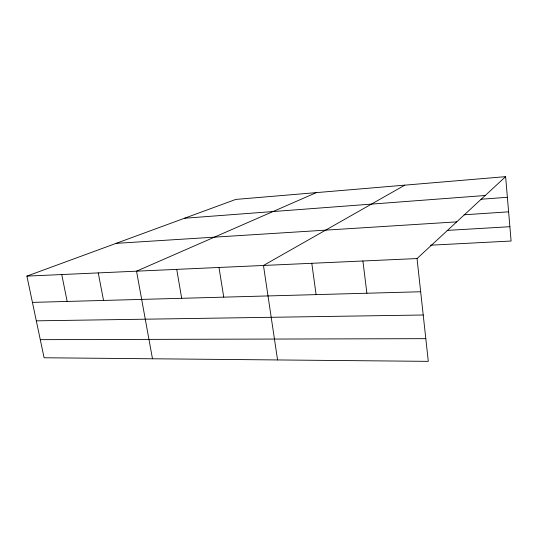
<?xml version="1.0" encoding="UTF-8"?>
<svg xmlns="http://www.w3.org/2000/svg" width="538" height="538" viewBox="0 0 538 538"><rect width="100%" height="100%" fill="white"/><g stroke="black" fill="none" stroke-linecap="round" stroke-linejoin="round"><path stroke-width="0.81" d="M417.031 258.556L428.302 361.354L44.096 357.763L26.9 276.115L417.031 258.556L505.619 176.646L511.1 241.031L430.454 245.2M404.798 185.153L263.459 265.469L277.568 359.942M316.304 192.624L136.531 271.179L152.489 358.772M26.9 276.115L235.779 199.416L505.619 176.646M184.5 218.246L485.222 195.502M480.979 199.248L507.374 197.298M464.065 214.796L508.612 211.838M116.114 243.358L456.708 221.871M447.179 230.399L509.883 226.706M32.435 302.39L420.669 291.757M36.315 320.836L423.224 315.006M40.283 339.666L425.814 338.664M61.749 274.548L67.163 301.435M98.252 272.901L103.538 300.439M176.726 269.37L181.696 298.301M218.986 267.473L223.754 297.151M311.798 263.297L316.088 294.622M362.908 260.997L366.896 293.23"/></g></svg>
